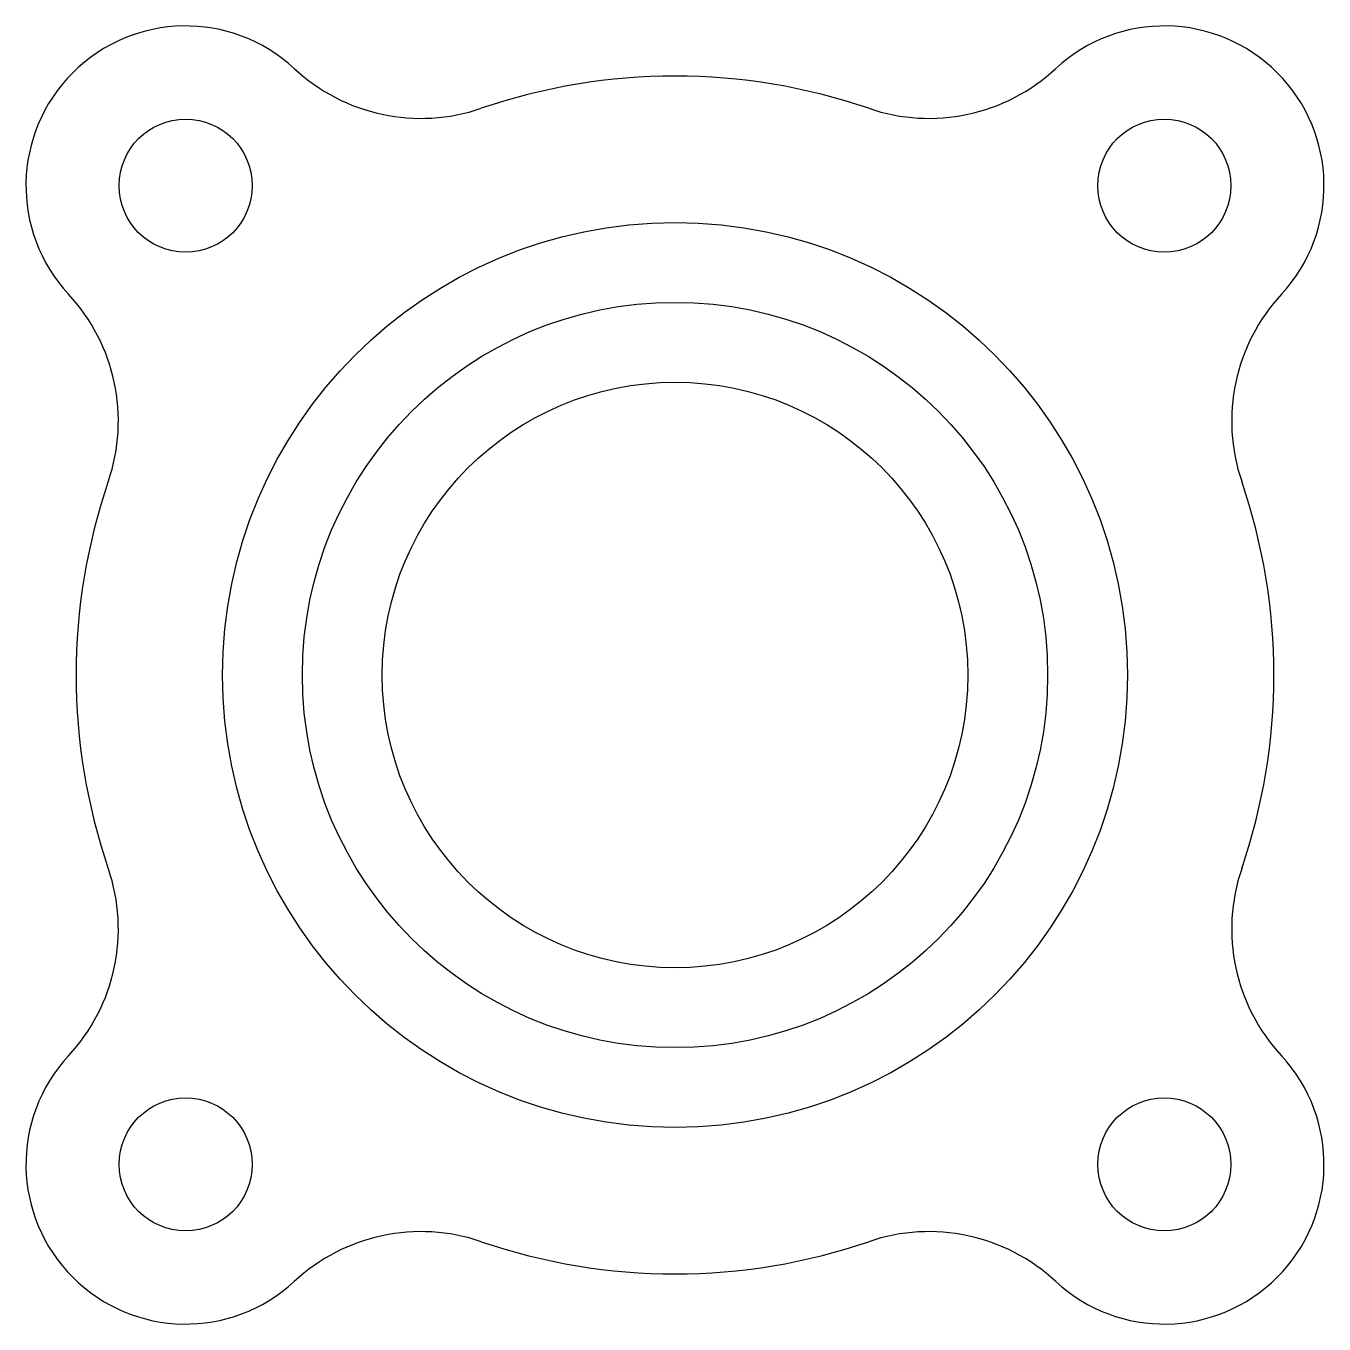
# Model space of a CAD drawing. Header units: millimetres. Extents: x 125.5 to 174.3, y 310.7 to 359.5.
import ezdxf

# ---------------------------------------------------------------- set-up
doc = ezdxf.new("R2010")
doc.units = ezdxf.units.MM

msp = doc.modelspace()

# ---------------------------------------------------------------- linework, layer by layer
msp.add_line((170.051, 314.915), (170.024, 314.943))
for centre, radius in [((131.487, 353.48), 2.5), ((168.256, 353.48), 2.5), ((149.872, 335.095), 17), ((149.872, 335.095), 14), ((149.872, 335.095), 11), ((131.487, 316.71), 2.5), ((168.256, 316.71), 2.5)]:
    msp.add_circle(centre, radius)
for centre, radius, start, end in [((131.487, 353.48), 6, 47.1406, 222.8594), ((168.256, 353.48), 6, 317.1406, 132.8594), ((140.33, 363.009), 7, 227.1406, 288.8725), ((149.872, 335.095), 22.5, 71.1275, 108.8725), ((159.414, 363.009), 7, 251.1275, 312.8594), ((121.958, 344.637), 7, 341.1275, 42.8594), ((177.786, 344.637), 7, 137.1406, 198.8725), ((149.872, 335.095), 22.5, 161.1275, 198.8725), ((149.872, 335.095), 22.5, 341.1275, 18.8725), ((121.958, 325.553), 7, 317.1406, 18.8725), ((177.786, 325.553), 7, 161.1275, 222.8594), ((131.487, 316.71), 6, 137.1406, 312.8594), ((168.256, 316.71), 6, 227.1406, 42.8594), ((140.33, 307.181), 7, 71.1275, 132.8594), ((159.414, 307.181), 7, 47.1406, 108.8725), ((149.872, 335.095), 22.5, 251.1275, 288.8725)]:
    msp.add_arc(centre, radius, start, end)

doc.saveas('drawing.dxf')
